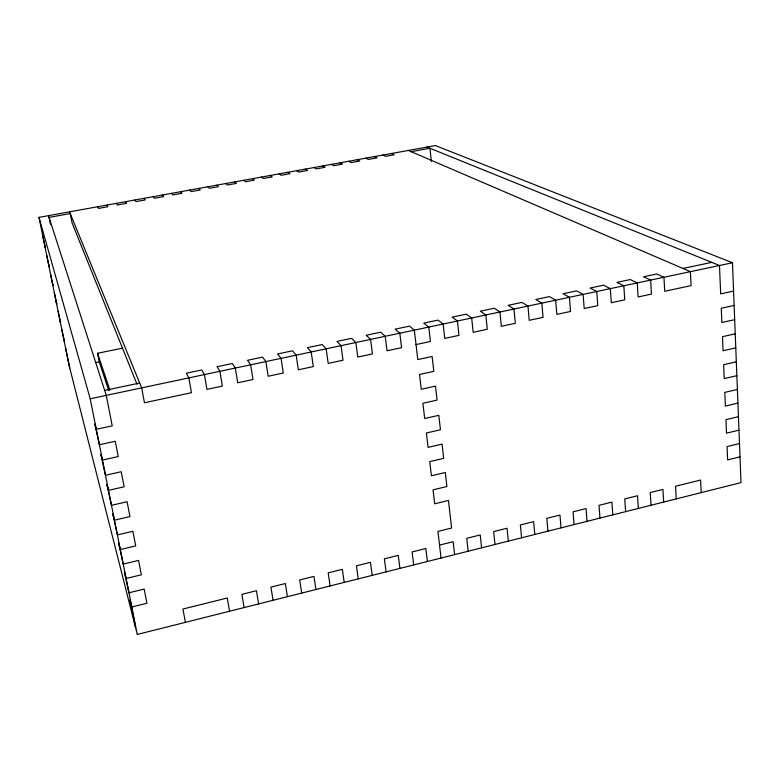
<?xml version="1.0" encoding="UTF-8"?>
<svg xmlns="http://www.w3.org/2000/svg" width="780" height="780" viewBox="0 0 780 780"><rect width="100%" height="100%" fill="white"/><g stroke="black" fill="none" stroke-linecap="round" stroke-linejoin="round"><path stroke-width="1.17" d="M137.29 634.442L741 482.615L732.478 262.753L435.357 145.558L39 217.376L69.079 365.284L137.29 634.442L90.197 398.785L39 217.376M439.53 545.093L453.16 541.7L454.623 554.639M740.005 456.865L727.633 459.917L727.077 446.589L739.489 443.557M738.962 430.16L726.511 433.173L725.946 419.669L738.445 416.676M737.919 403.104L725.38 406.078L724.805 392.389L737.383 389.435M736.856 375.668L724.22 378.602L723.645 364.718L736.32 361.813M735.774 347.86L723.06 350.747L722.465 336.677L735.228 333.811M734.682 319.663L721.87 322.51L721.276 308.246L734.126 305.419M733.57 291.077L720.671 293.875L719.482 265.502L426.991 147.069M416.023 344.565L430.414 341.484L428.776 327.073L423.774 323.115L438.009 320.112L443.147 324.031L444.736 338.413L458.981 335.361L457.45 320.999L452.176 317.128L466.264 314.155L471.685 317.986L473.168 332.319L487.276 329.296L485.852 314.993L480.295 311.191L494.247 308.246L499.951 312L501.316 326.293L515.297 323.29L513.981 309.036L508.141 305.321L521.966 302.396L527.943 306.072L529.21 320.317L543.056 317.343L541.837 303.127L535.733 299.5L549.432 296.605L555.662 300.202L556.832 314.389L570.541 311.454L569.429 297.287L563.062 293.728L576.625 290.872L583.128 294.392L584.191 308.529L597.773 305.623L596.758 291.496L590.129 288.025L603.574 285.188L610.321 288.629L611.286 302.718L624.741 299.842L623.825 285.763L616.951 282.37L630.259 279.552L637.26 282.916L638.137 296.965L651.466 294.109L650.637 280.088L643.519 276.764L656.711 273.975L663.956 277.27L664.726 291.272L691.08 285.626L690.398 271.664L408.31 150.452M104.676 390.429L139.698 383.038M682.909 268.447L711.74 262.373M90.197 398.785L732.478 262.753M95.872 362.564L99.255 361.871L108.781 390.663M99.255 361.871L97.568 353.262L122.587 348.143M411.148 151.671L429.936 148.258L431.369 161.46M391.394 153.524L394.134 154.762L385.583 156.312L382.902 155.064M374.38 156.605L377.023 157.872L368.423 159.432L365.84 158.155M357.279 159.705L359.804 160.992L351.166 162.562L348.689 161.255M340.07 162.825L342.498 164.131L333.801 165.711L331.432 164.385M322.764 165.955L325.084 167.291L316.339 168.88L314.077 167.534M305.36 169.114L307.573 170.469L298.779 172.068L296.615 170.693M287.849 172.282L289.955 173.667L281.102 175.276L279.055 173.881M270.241 175.471L272.23 176.884L263.338 178.503L261.398 177.079M252.525 178.688L254.407 180.121L245.456 181.75L243.633 180.297M234.712 181.916L236.476 183.378L227.477 185.006L225.761 183.534M216.791 185.162L218.449 186.654L209.391 188.292L207.782 186.791M198.764 188.428L200.304 189.94L191.188 191.597L189.706 190.066M180.628 191.714L182.052 193.255L172.887 194.922L171.512 193.362M162.386 195.019L163.693 196.589L154.469 198.256L153.221 196.677M144.027 198.344L145.216 199.943L135.944 201.62L134.813 200.011M125.57 201.689L126.643 203.317L117.312 205.003L116.298 203.375M106.996 205.052L107.942 206.71L98.563 208.406L97.675 206.749M69.517 211.848L141.677 387.884L144.456 402.763L191.441 392.701L188.857 377.89L186.352 373.201L201.757 369.954L204.418 374.595L206.944 389.376L222.368 386.071L219.911 371.319L217.074 366.717L232.313 363.5L235.316 368.053L237.715 382.785L252.983 379.509L250.653 364.806L247.484 360.302L262.577 357.123L265.902 361.579L268.174 376.252L283.296 373.015L281.083 358.361L277.592 353.954L292.539 350.795L296.185 355.163L298.331 369.788L313.297 366.581L311.21 351.975L307.408 347.665L322.208 344.546L326.157 348.816L328.195 363.392L343.015 360.214L341.035 345.657L336.931 341.435L351.585 338.344L355.846 342.527L357.757 357.055L372.43 353.906L370.578 339.407L366.161 335.273L380.669 332.212L385.232 336.297L387.036 350.776L401.563 347.665L399.818 333.216L395.109 329.16L409.481 326.128L414.336 330.135L417.787 359.58L432.12 356.47L433.807 371.339L419.533 374.478L421.268 389.269L435.484 386.11L437.073 400.101L422.906 403.279L424.69 418.529L438.799 415.321L440.447 429.77L426.387 432.998L428.074 447.359L442.075 444.113L443.693 458.348L429.741 461.623L431.408 475.781L445.292 472.485L446.891 486.525L433.056 489.84L434.684 503.802L448.471 500.467L451.61 528.05L437.931 531.424L441.051 558.051M136.997 384.218L72.023 222.758L70.219 213.554L49.062 217.396L50.486 224.464M97.568 353.262L109.873 390.127M48.506 215.66L106.265 395.382L112.232 425.851L96.291 429.312L94.819 423.998L99.382 444.746L115.245 441.265L118.238 456.553L102.443 460.063L100.912 454.447L105.476 475.264L121.202 471.734L124.147 486.788L108.488 490.347L106.909 484.429L111.481 505.323L127.072 501.735L129.977 516.575L114.455 520.172L112.808 513.971L117.4 534.914L132.853 531.287L135.72 545.902L120.325 549.549L118.628 543.065L123.22 564.076L138.557 560.401L141.365 574.792L126.106 578.487L124.361 571.74L128.963 592.79L144.163 589.075L146.942 603.252L131.8 606.996L130.006 599.986L135.447 627.188M42.812 236.125L45.279 247.591L44.752 245.661M46.683 255.138L49.15 266.633L48.604 264.586M50.515 273.985L52.991 285.509L52.416 283.345M54.308 292.656L56.794 304.21L56.199 301.928M58.071 311.161L60.567 322.744L59.943 320.356M61.805 329.501L64.301 341.113L63.658 338.608M65.501 347.675L69.752 367.945M185.406 622.342L182.929 609.043L227.243 598.007L229.544 611.237M244.12 607.581L241.868 594.36L256.425 590.733L258.619 603.925M273.058 600.298L270.913 587.116L285.334 583.528L287.42 596.69M301.714 593.092L299.686 579.95L313.969 576.391L315.949 589.514M330.106 585.956L328.185 572.842L342.332 569.322L344.204 582.407M358.235 578.877L356.411 565.812L370.432 562.312L372.197 575.367M386.1 571.867L384.374 558.841L398.258 555.38L399.925 568.386M413.702 564.925L412.084 551.938L425.841 548.506L427.401 561.483M468.146 551.236L466.723 538.317L480.226 534.953L481.601 547.852M494.988 544.479L493.662 531.599L507.039 528.265L508.326 541.135M521.596 537.791L520.358 524.95L533.617 521.644L534.807 534.466M547.95 531.16L546.809 518.359L559.952 515.083L561.044 527.875M574.07 524.589L573.027 511.817L586.043 508.579L587.048 521.332M599.966 518.086L599.001 505.342L611.9 502.135L612.817 514.849M625.618 511.631L624.741 498.927L637.533 495.748L638.362 508.424M651.047 505.235L650.257 492.57L662.932 489.411L663.673 502.057M676.24 498.898L675.538 486.272L700.606 480.022L701.22 492.619"/></g></svg>
